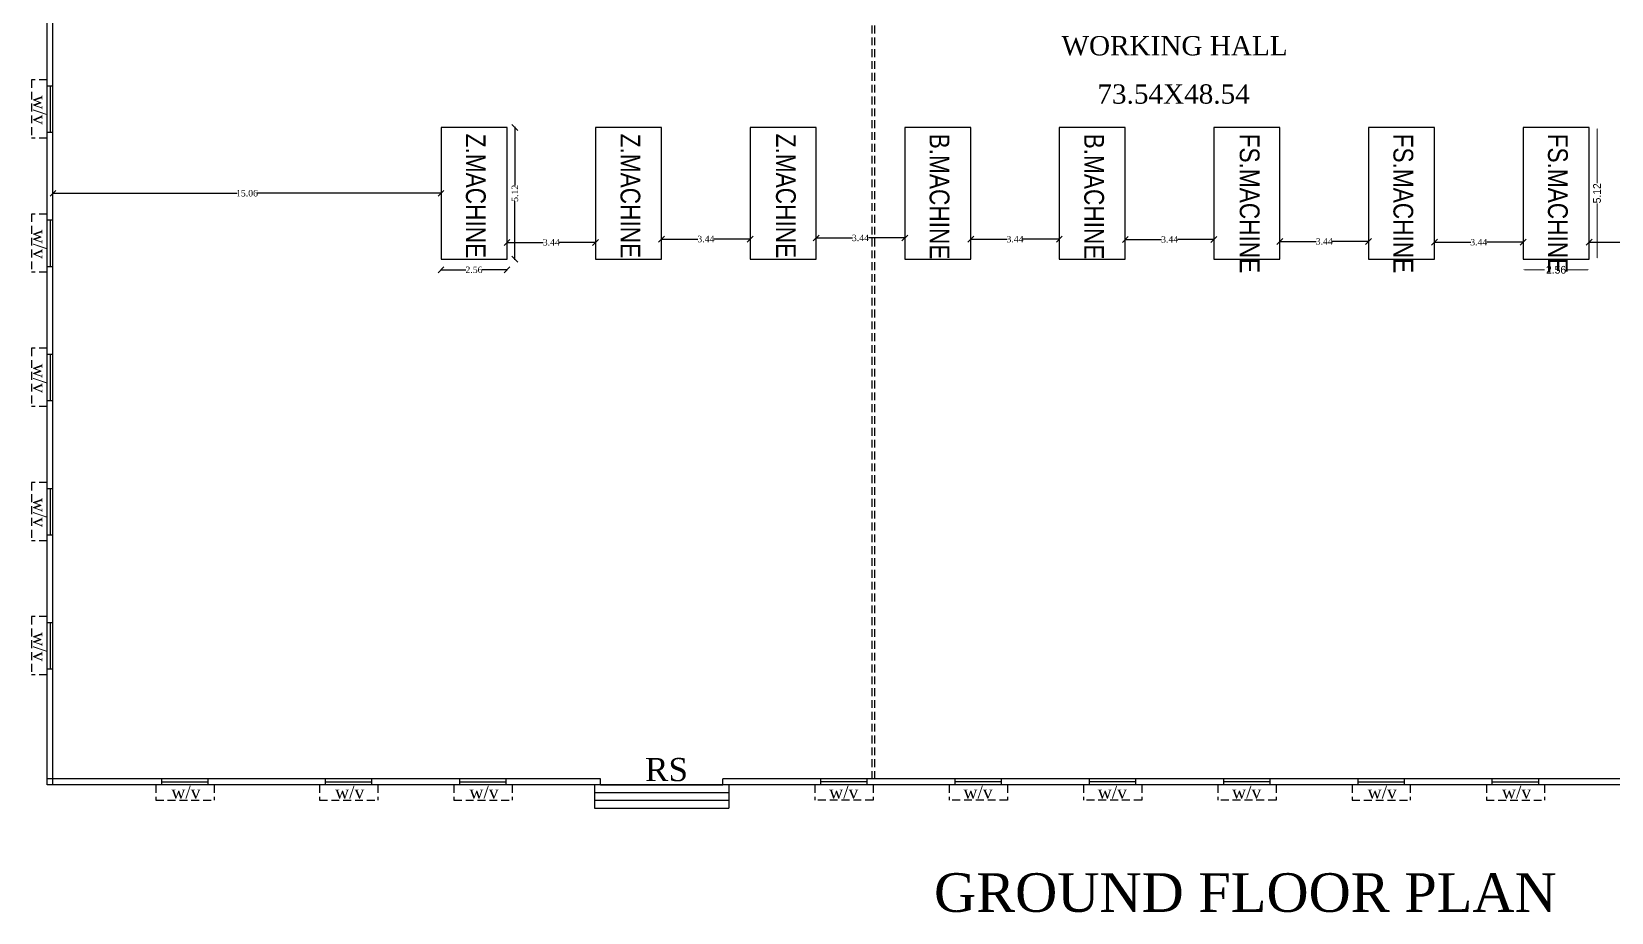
# Model space of a CAD drawing. Header units: metres. Extents: x 1422408 to 2282761, y 5574 to 80428.
# Drawn here: x 2282558.1 to 2282619.4, y 5574.3 to 5608.5 of the extents above; entities that cross this region are included whole.
import ezdxf

# ---------------------------------------------------------------- set-up
doc = ezdxf.new("R2010")
doc.units = ezdxf.units.M
doc.header["$LTSCALE"] = 3.5
doc.header["$MEASUREMENT"] = 0
doc.linetypes.add('HIDDEN', pattern=[0.375, 0.25, -0.125])
doc.layers.get('0').update_dxf_attribs({"linetype": 'CONTINUOUS'})
doc.layers.get('DEFPOINTS').update_dxf_attribs({"linetype": 'CONTINUOUS'})
doc.styles.add('ANAND', font='times.ttf')
doc.styles.add('ROOM TEXT 10.5', font='swissc.ttf')
doc.dimstyles.new('ISO-25', dxfattribs={"dimtxt": 0.3, "dimasz": 0.05, "dimexe": 0.5, "dimexo": 0, "dimgap": 0, "dimtad": 0, "dimtoh": 1, "dimdsep": 46, "dimtxsty": 'Standard', "dimcen": -0.3, "dimse1": 1, "dimse2": 1, "dimclrd": 256, "dimclrt": 256, "dimadec": 0, "dimazin": 0, "dimtfac": 1, "dimtmove": 0, "dimatfit": 3, "dimfxl": 0, "dimlwd": 5, "dimarcsym": 0})
doc.dimstyles.new('STANDARD$0', dxfattribs={"dimtxt": 0.25, "dimasz": 0.18, "dimexe": 2, "dimexo": 2, "dimgap": 0, "dimtad": 0, "dimzin": 0, "dimdsep": 46, "dimtxsty": 'ANAND', "dimblk": 'OBLIQUE', "dimcen": 0.0625, "dimdle": 0.02, "dimse1": 1, "dimse2": 1, "dimadec": 0, "dimazin": 0, "dimtfac": 1, "dimtix": 1, "dimtofl": 0, "dimtmove": 2, "dimatfit": 3, "dimldrblk": 'OBLIQUE', "dimfxl": 0, "dimtolj": 1, "dimtzin": 0, "dimarcsym": 0})

# ---------------------------------------------------------------- blocks, each defined once
blk = doc.blocks.new('_Oblique')
at = {"color": 0, "linetype": 'ByBlock', "lineweight": -2}
blk.add_line((-0.5, -0.5), (0.5, 0.5), dxfattribs=at)
blk = doc.blocks.new('*D168')
at = {"color": 0, "lineweight": -2, "ltscale": 400}
for p, q in [((2282573.945, 5599.285), (2282574.934, 5599.285)), ((2282576.547, 5599.285), (2282575.558, 5599.285))]:
    blk.add_line(p, q, dxfattribs=at)
at = {"layer": 'DEFPOINTS', "color": 0, "ltscale": 400}
for p in [(2282573.965, 5599.698), (2282576.527, 5599.698), (2282573.965, 5599.285)]:
    blk.add_point(p, dxfattribs=at)
at = {"color": 0, "lineweight": -2, "ltscale": 400, "xscale": 0.23, "yscale": 0.23, "zscale": 0.23, "rotation": 180}
blk.add_blockref('_Oblique', (2282573.965, 5599.285), dxfattribs=at)
at = {"color": 0, "lineweight": -2, "ltscale": 400, "xscale": 0.23, "yscale": 0.23, "zscale": 0.23}
blk.add_blockref('_Oblique', (2282576.527, 5599.285), dxfattribs=at)
at = {"color": 0, "ltscale": 400, "insert": (2282575.246, 5599.285), "char_height": 0.25, "attachment_point": 5, "style": 'ANAND'}
blk.add_mtext('\\A1;2.56', dxfattribs=at)
blk = doc.blocks.new('*D169')
at = {"color": 0, "lineweight": -2, "ltscale": 400}
for p, q in [((2282576.836, 5604.835), (2282576.836, 5602.563)), ((2282576.836, 5599.678), (2282576.836, 5601.95))]:
    blk.add_line(p, q, dxfattribs=at)
at = {"layer": 'DEFPOINTS', "color": 0, "ltscale": 400}
for p in [(2282576.527, 5604.815), (2282576.836, 5604.815), (2282576.527, 5599.698)]:
    blk.add_point(p, dxfattribs=at)
at = {"color": 0, "lineweight": -2, "ltscale": 400, "xscale": 0.23, "yscale": 0.23, "zscale": 0.23}
for p, rotation in [((2282576.836, 5604.815), 90), ((2282576.836, 5599.698), 270)]:
    blk.add_blockref('_Oblique', p, dxfattribs=dict(at, rotation=rotation))
at = {"color": 0, "ltscale": 400, "insert": (2282576.836, 5602.256), "char_height": 0.25, "attachment_point": 5, "rotation": 90, "style": 'ANAND'}
blk.add_mtext('\\A1;5.12', dxfattribs=at)
blk = doc.blocks.new('*D108')
at = {"lineweight": 5}
for p, q in [((2282616.015, 5599.285), (2282616.796, 5599.285)), ((2282618.477, 5599.285), (2282617.696, 5599.285))]:
    blk.add_line(p, q, dxfattribs=at)
for points in [[(2282616.015, 5599.293), (2282616.015, 5599.276), (2282615.965, 5599.285)], [(2282618.477, 5599.293), (2282618.477, 5599.276), (2282618.527, 5599.285)]]:
    blk.add_solid(points)
at = {"layer": 'DEFPOINTS', "color": 0}
for p in [(2282615.965, 5599.698), (2282618.527, 5599.698), (2282615.965, 5599.285)]:
    blk.add_point(p, dxfattribs=at)
at = {"lineweight": -2, "insert": (2282617.246, 5599.285), "char_height": 0.3, "attachment_point": 5}
blk.add_mtext('2.56', dxfattribs=at)
blk = doc.blocks.new('*D109')
at = {"lineweight": 5}
for p, q in [((2282618.836, 5604.765), (2282618.836, 5602.656)), ((2282618.836, 5599.748), (2282618.836, 5601.856))]:
    blk.add_line(p, q, dxfattribs=at)
for points in [[(2282618.827, 5604.765), (2282618.844, 5604.765), (2282618.836, 5604.815)], [(2282618.827, 5599.748), (2282618.844, 5599.748), (2282618.836, 5599.698)]]:
    blk.add_solid(points)
at = {"layer": 'DEFPOINTS', "color": 0}
for p in [(2282618.527, 5604.815), (2282618.836, 5604.815), (2282618.527, 5599.698)]:
    blk.add_point(p, dxfattribs=at)
at = {"lineweight": -2, "insert": (2282618.836, 5602.256), "char_height": 0.3, "attachment_point": 5, "rotation": 90}
blk.add_mtext('5.12', dxfattribs=at)
blk = doc.blocks.new('*D115')
at = {"color": 0, "lineweight": -2, "ltscale": 400}
for p, q in [((2282576.507, 5600.351), (2282577.937, 5600.351)), ((2282579.985, 5600.351), (2282578.555, 5600.351))]:
    blk.add_line(p, q, dxfattribs=at)
at = {"layer": 'DEFPOINTS', "color": 0, "ltscale": 400}
for p in [(2282576.527, 5600.359), (2282579.965, 5600.359), (2282579.965, 5600.351)]:
    blk.add_point(p, dxfattribs=at)
at = {"color": 0, "lineweight": -2, "ltscale": 400, "xscale": 0.23, "yscale": 0.23, "zscale": 0.23, "rotation": 180}
blk.add_blockref('_Oblique', (2282576.527, 5600.351), dxfattribs=at)
at = {"color": 0, "lineweight": -2, "ltscale": 400, "xscale": 0.23, "yscale": 0.23, "zscale": 0.23}
blk.add_blockref('_Oblique', (2282579.965, 5600.351), dxfattribs=at)
at = {"color": 0, "ltscale": 400, "insert": (2282578.246, 5600.351), "char_height": 0.25, "attachment_point": 5, "style": 'ANAND'}
blk.add_mtext('\\A1;3.44', dxfattribs=at)
blk = doc.blocks.new('*D116')
at = {"color": 0, "lineweight": -2, "ltscale": 400}
for p, q in [((2282582.507, 5600.48), (2282583.937, 5600.48)), ((2282585.985, 5600.48), (2282584.555, 5600.48))]:
    blk.add_line(p, q, dxfattribs=at)
at = {"layer": 'DEFPOINTS', "color": 0, "ltscale": 400}
for p in [(2282582.527, 5600.508), (2282585.965, 5600.508), (2282585.965, 5600.48)]:
    blk.add_point(p, dxfattribs=at)
at = {"color": 0, "lineweight": -2, "ltscale": 400, "xscale": 0.23, "yscale": 0.23, "zscale": 0.23, "rotation": 180}
blk.add_blockref('_Oblique', (2282582.527, 5600.48), dxfattribs=at)
at = {"color": 0, "lineweight": -2, "ltscale": 400, "xscale": 0.23, "yscale": 0.23, "zscale": 0.23}
blk.add_blockref('_Oblique', (2282585.965, 5600.48), dxfattribs=at)
at = {"color": 0, "ltscale": 400, "insert": (2282584.246, 5600.48), "char_height": 0.25, "attachment_point": 5, "style": 'ANAND'}
blk.add_mtext('\\A1;3.44', dxfattribs=at)
blk = doc.blocks.new('*D117')
at = {"color": 0, "lineweight": -2, "ltscale": 400}
for p, q in [((2282588.507, 5600.522), (2282589.937, 5600.522)), ((2282591.985, 5600.522), (2282590.555, 5600.522))]:
    blk.add_line(p, q, dxfattribs=at)
at = {"layer": 'DEFPOINTS', "color": 0, "ltscale": 400}
for p in [(2282588.527, 5600.48), (2282591.965, 5600.522), (2282591.965, 5600.48)]:
    blk.add_point(p, dxfattribs=at)
at = {"color": 0, "lineweight": -2, "ltscale": 400, "xscale": 0.23, "yscale": 0.23, "zscale": 0.23, "rotation": 180}
blk.add_blockref('_Oblique', (2282588.527, 5600.522), dxfattribs=at)
at = {"color": 0, "lineweight": -2, "ltscale": 400, "xscale": 0.23, "yscale": 0.23, "zscale": 0.23}
blk.add_blockref('_Oblique', (2282591.965, 5600.522), dxfattribs=at)
at = {"color": 0, "ltscale": 400, "insert": (2282590.246, 5600.522), "char_height": 0.25, "attachment_point": 5, "style": 'ANAND'}
blk.add_mtext('\\A1;3.44', dxfattribs=at)
blk = doc.blocks.new('*D118')
at = {"color": 0, "lineweight": -2, "ltscale": 400}
for p, q in [((2282594.507, 5600.475), (2282595.937, 5600.475)), ((2282597.985, 5600.475), (2282596.555, 5600.475))]:
    blk.add_line(p, q, dxfattribs=at)
at = {"layer": 'DEFPOINTS', "color": 0, "ltscale": 400}
for p in [(2282594.527, 5600.522), (2282597.965, 5600.522), (2282597.965, 5600.475)]:
    blk.add_point(p, dxfattribs=at)
at = {"color": 0, "lineweight": -2, "ltscale": 400, "xscale": 0.23, "yscale": 0.23, "zscale": 0.23, "rotation": 180}
blk.add_blockref('_Oblique', (2282594.527, 5600.475), dxfattribs=at)
at = {"color": 0, "lineweight": -2, "ltscale": 400, "xscale": 0.23, "yscale": 0.23, "zscale": 0.23}
blk.add_blockref('_Oblique', (2282597.965, 5600.475), dxfattribs=at)
at = {"color": 0, "ltscale": 400, "insert": (2282596.246, 5600.475), "char_height": 0.25, "attachment_point": 5, "style": 'ANAND'}
blk.add_mtext('\\A1;3.44', dxfattribs=at)
blk = doc.blocks.new('*D119')
at = {"color": 0, "lineweight": -2, "ltscale": 400}
for p, q in [((2282600.507, 5600.466), (2282601.937, 5600.466)), ((2282603.985, 5600.466), (2282602.555, 5600.466))]:
    blk.add_line(p, q, dxfattribs=at)
at = {"layer": 'DEFPOINTS', "color": 0, "ltscale": 400}
for p in [(2282600.527, 5600.475), (2282603.965, 5600.475), (2282603.965, 5600.466)]:
    blk.add_point(p, dxfattribs=at)
at = {"color": 0, "lineweight": -2, "ltscale": 400, "xscale": 0.23, "yscale": 0.23, "zscale": 0.23, "rotation": 180}
blk.add_blockref('_Oblique', (2282600.527, 5600.466), dxfattribs=at)
at = {"color": 0, "lineweight": -2, "ltscale": 400, "xscale": 0.23, "yscale": 0.23, "zscale": 0.23}
blk.add_blockref('_Oblique', (2282603.965, 5600.466), dxfattribs=at)
at = {"color": 0, "ltscale": 400, "insert": (2282602.246, 5600.466), "char_height": 0.25, "attachment_point": 5, "style": 'ANAND'}
blk.add_mtext('\\A1;3.44', dxfattribs=at)
blk = doc.blocks.new('*D120')
at = {"color": 0, "lineweight": -2, "ltscale": 400}
for p, q in [((2282606.507, 5600.388), (2282607.937, 5600.388)), ((2282609.985, 5600.388), (2282608.555, 5600.388))]:
    blk.add_line(p, q, dxfattribs=at)
at = {"layer": 'DEFPOINTS', "color": 0, "ltscale": 400}
for p in [(2282606.527, 5600.466), (2282609.965, 5600.466), (2282609.965, 5600.388)]:
    blk.add_point(p, dxfattribs=at)
at = {"color": 0, "lineweight": -2, "ltscale": 400, "xscale": 0.23, "yscale": 0.23, "zscale": 0.23, "rotation": 180}
blk.add_blockref('_Oblique', (2282606.527, 5600.388), dxfattribs=at)
at = {"color": 0, "lineweight": -2, "ltscale": 400, "xscale": 0.23, "yscale": 0.23, "zscale": 0.23}
blk.add_blockref('_Oblique', (2282609.965, 5600.388), dxfattribs=at)
at = {"color": 0, "ltscale": 400, "insert": (2282608.246, 5600.388), "char_height": 0.25, "attachment_point": 5, "style": 'ANAND'}
blk.add_mtext('\\A1;3.44', dxfattribs=at)
blk = doc.blocks.new('*D121')
at = {"color": 0, "lineweight": -2, "ltscale": 400}
for p, q in [((2282612.507, 5600.358), (2282613.937, 5600.358)), ((2282615.985, 5600.358), (2282614.555, 5600.358))]:
    blk.add_line(p, q, dxfattribs=at)
at = {"layer": 'DEFPOINTS', "color": 0, "ltscale": 400}
for p in [(2282612.527, 5600.388), (2282615.965, 5600.388), (2282615.965, 5600.358)]:
    blk.add_point(p, dxfattribs=at)
at = {"color": 0, "lineweight": -2, "ltscale": 400, "xscale": 0.23, "yscale": 0.23, "zscale": 0.23, "rotation": 180}
blk.add_blockref('_Oblique', (2282612.527, 5600.358), dxfattribs=at)
at = {"color": 0, "lineweight": -2, "ltscale": 400, "xscale": 0.23, "yscale": 0.23, "zscale": 0.23}
blk.add_blockref('_Oblique', (2282615.965, 5600.358), dxfattribs=at)
at = {"color": 0, "ltscale": 400, "insert": (2282614.246, 5600.358), "char_height": 0.25, "attachment_point": 5, "style": 'ANAND'}
blk.add_mtext('\\A1;3.44', dxfattribs=at)
blk = doc.blocks.new('*D122')
at = {"color": 0, "lineweight": -2, "ltscale": 400}
for p, q in [((2282618.507, 5600.358), (2282619.937, 5600.358)), ((2282621.985, 5600.358), (2282620.555, 5600.358))]:
    blk.add_line(p, q, dxfattribs=at)
at = {"layer": 'DEFPOINTS', "color": 0, "ltscale": 400}
for p in [(2282618.527, 5600.358), (2282621.965, 5600.358), (2282621.965, 5600.358)]:
    blk.add_point(p, dxfattribs=at)
at = {"color": 0, "lineweight": -2, "ltscale": 400, "xscale": 0.23, "yscale": 0.23, "zscale": 0.23, "rotation": 180}
blk.add_blockref('_Oblique', (2282618.527, 5600.358), dxfattribs=at)
at = {"color": 0, "lineweight": -2, "ltscale": 400, "xscale": 0.23, "yscale": 0.23, "zscale": 0.23}
blk.add_blockref('_Oblique', (2282621.965, 5600.358), dxfattribs=at)
at = {"color": 0, "ltscale": 400, "insert": (2282620.246, 5600.358), "char_height": 0.25, "attachment_point": 5, "style": 'ANAND'}
blk.add_mtext('\\A1;3.44', dxfattribs=at)
blk = doc.blocks.new('*D136')
at = {"color": 0, "lineweight": -2, "ltscale": 400}
for p, q in [((2282558.884, 5602.256), (2282566.048, 5602.256)), ((2282573.985, 5602.256), (2282566.822, 5602.256))]:
    blk.add_line(p, q, dxfattribs=at)
at = {"layer": 'DEFPOINTS', "color": 0, "ltscale": 400}
for p in [(2282558.904, 5602.256), (2282558.904, 5602.256), (2282573.965, 5602.256)]:
    blk.add_point(p, dxfattribs=at)
at = {"color": 0, "lineweight": -2, "ltscale": 400, "xscale": 0.23, "yscale": 0.23, "zscale": 0.23}
for p, rotation in [((2282558.904, 5602.256), 179.9999999980728), ((2282573.965, 5602.256), 359.9999999980729)]:
    blk.add_blockref('_Oblique', p, dxfattribs=dict(at, rotation=rotation))
at = {"color": 0, "ltscale": 400, "insert": (2282566.435, 5602.256), "char_height": 0.25, "attachment_point": 5, "rotation": 360, "style": 'ANAND'}
blk.add_mtext('\\A1;15.06', dxfattribs=at)

msp = doc.modelspace()

# ---------------------------------------------------------------- linework, layer by layer
at = {"ltscale": 400}
for p, q in [((2282558.67449, 5579.29094), (2282558.67449, 5641.29094)), ((2282558.90449, 5579.29094), (2282558.90449, 5608.92978)), ((2282558.67449, 5606.43093), (2282558.90449, 5606.43093)), ((2282558.78949, 5606.43093), (2282558.78949, 5604.63093)), ((2282558.67449, 5604.63093), (2282558.90449, 5604.63093)), ((2282558.67449, 5601.22093), (2282558.90449, 5601.22093)), ((2282558.78949, 5601.22093), (2282558.78949, 5599.42093)), ((2282558.67449, 5599.42093), (2282558.90449, 5599.42093)), ((2282558.67449, 5596.01093), (2282558.90449, 5596.01093)), ((2282558.78949, 5596.01093), (2282558.78949, 5594.21093)), ((2282558.67449, 5594.21093), (2282558.90449, 5594.21093)), ((2282558.67449, 5590.80093), (2282558.90449, 5590.80093)), ((2282558.78949, 5590.80093), (2282558.78949, 5589.00093)), ((2282558.67449, 5589.00093), (2282558.90449, 5589.00093)), ((2282558.67449, 5585.59093), (2282558.90449, 5585.59093)), ((2282558.78949, 5585.59093), (2282558.78949, 5583.79093)), ((2282558.67449, 5583.79093), (2282558.90449, 5583.79093)), ((2282580.15729, 5579.52094), (2282558.67449, 5579.52094)), ((2282563.12539, 5579.29094), (2282563.12539, 5579.52094)), ((2282564.92539, 5579.29094), (2282564.92539, 5579.52094)), ((2282569.48201, 5579.29094), (2282569.48201, 5579.52094)), ((2282571.28201, 5579.29094), (2282571.28201, 5579.52094)), ((2282574.6949, 5579.29094), (2282574.6949, 5579.52094)), ((2282576.4949, 5579.29094), (2282576.4949, 5579.52094)), ((2282580.15729, 5579.29094), (2282580.15729, 5579.52094)), ((2282625.58542, 5579.52094), (2282584.90729, 5579.52094)), ((2282584.90729, 5579.29094), (2282584.90729, 5579.52094)), ((2282588.70768, 5579.29094), (2282588.70768, 5579.52094)), ((2282590.50768, 5579.29094), (2282590.50768, 5579.52094)), ((2282593.92057, 5579.29094), (2282593.92057, 5579.52094)), ((2282595.72057, 5579.29094), (2282595.72057, 5579.52094)), ((2282599.13346, 5579.29094), (2282599.13346, 5579.52094)), ((2282600.93346, 5579.29094), (2282600.93346, 5579.52094)), ((2282604.34636, 5579.29094), (2282604.34636, 5579.52094)), ((2282606.14636, 5579.29094), (2282606.14636, 5579.52094)), ((2282609.55925, 5579.29094), (2282609.55925, 5579.52094)), ((2282611.35925, 5579.29094), (2282611.35925, 5579.52094)), ((2282614.77214, 5579.29094), (2282614.77214, 5579.52094)), ((2282616.57214, 5579.29094), (2282616.57214, 5579.52094)), ((2282580.15729, 5579.29094), (2282558.67449, 5579.29094)), ((2282563.12539, 5579.40594), (2282564.92539, 5579.40594)), ((2282569.48201, 5579.40594), (2282571.28201, 5579.40594)), ((2282574.6949, 5579.40594), (2282576.4949, 5579.40594)), ((2282579.92729, 5579.29094), (2282579.92729, 5578.39094)), ((2282579.92729, 5578.99094), (2282585.13729, 5578.99094)), ((2282580.15729, 5579.29094), (2282584.90729, 5579.29094)), ((2282625.58542, 5579.29094), (2282584.90729, 5579.29094)), ((2282585.13729, 5579.29094), (2282585.13729, 5578.39094)), ((2282590.50768, 5579.40594), (2282588.70768, 5579.40594)), ((2282595.72057, 5579.40594), (2282593.92057, 5579.40594)), ((2282600.93346, 5579.40594), (2282599.13346, 5579.40594)), ((2282606.14636, 5579.40594), (2282604.34636, 5579.40594)), ((2282609.55925, 5579.40594), (2282611.35925, 5579.40594)), ((2282614.77214, 5579.40594), (2282616.57214, 5579.40594)), ((2282579.92729, 5578.69094), (2282585.13729, 5578.69094)), ((2282579.92729, 5578.39094), (2282585.13729, 5578.39094))]:
    msp.add_line(p, q, dxfattribs=at)
at = {"linetype": 'HIDDEN', "ltscale": 0.35}
for p, q in [((2282590.70626, 5579.52094), (2282590.70626, 5641.06094)), ((2282590.80626, 5579.52094), (2282590.80626, 5641.06094)), ((2282558.67449, 5606.66093), (2282558.07449, 5606.66093)), ((2282558.07449, 5606.66093), (2282558.07449, 5604.40093)), ((2282558.67449, 5604.40093), (2282558.07449, 5604.40093)), ((2282558.67449, 5601.45093), (2282558.07449, 5601.45093)), ((2282558.07449, 5601.45093), (2282558.07449, 5599.19093)), ((2282558.67449, 5599.19093), (2282558.07449, 5599.19093)), ((2282558.67449, 5596.24093), (2282558.07449, 5596.24093)), ((2282558.07449, 5596.24093), (2282558.07449, 5593.98093)), ((2282558.67449, 5593.98093), (2282558.07449, 5593.98093)), ((2282558.67449, 5591.03093), (2282558.07449, 5591.03093)), ((2282558.07449, 5591.03093), (2282558.07449, 5588.77093)), ((2282558.67449, 5588.77093), (2282558.07449, 5588.77093)), ((2282558.67449, 5585.82093), (2282558.07449, 5585.82093)), ((2282558.07449, 5585.82093), (2282558.07449, 5583.56093)), ((2282558.67449, 5583.56093), (2282558.07449, 5583.56093)), ((2282562.89539, 5579.29094), (2282562.89539, 5578.69094)), ((2282565.15539, 5579.29094), (2282565.15539, 5578.69094)), ((2282569.25201, 5579.29094), (2282569.25201, 5578.69094)), ((2282571.51201, 5579.29094), (2282571.51201, 5578.69094)), ((2282574.4649, 5579.29094), (2282574.4649, 5578.69094)), ((2282576.7249, 5579.29094), (2282576.7249, 5578.69094)), ((2282588.47768, 5579.29094), (2282588.47768, 5578.69094)), ((2282590.73768, 5579.29094), (2282590.73768, 5578.69094)), ((2282593.69057, 5579.29094), (2282593.69057, 5578.69094)), ((2282595.95057, 5579.29094), (2282595.95057, 5578.69094)), ((2282598.90346, 5579.29094), (2282598.90346, 5578.69094)), ((2282601.16346, 5579.29094), (2282601.16346, 5578.69094)), ((2282604.11636, 5579.29094), (2282604.11636, 5578.69094)), ((2282606.37636, 5579.29094), (2282606.37636, 5578.69094)), ((2282609.32925, 5579.29094), (2282609.32925, 5578.69094)), ((2282611.58925, 5579.29094), (2282611.58925, 5578.69094)), ((2282614.54214, 5579.29094), (2282614.54214, 5578.69094)), ((2282616.80214, 5579.29094), (2282616.80214, 5578.69094)), ((2282562.89539, 5578.69094), (2282565.15539, 5578.69094)), ((2282569.25201, 5578.69094), (2282571.51201, 5578.69094)), ((2282574.4649, 5578.69094), (2282576.7249, 5578.69094)), ((2282590.73768, 5578.69094), (2282588.47768, 5578.69094)), ((2282595.95057, 5578.69094), (2282593.69057, 5578.69094)), ((2282601.16346, 5578.69094), (2282598.90346, 5578.69094)), ((2282606.37636, 5578.69094), (2282604.11636, 5578.69094)), ((2282609.32925, 5578.69094), (2282611.58925, 5578.69094)), ((2282614.54214, 5578.69094), (2282616.80214, 5578.69094))]:
    msp.add_line(p, q, dxfattribs=at)
at = {"ltscale": 400}
msp.add_lwpolyline([(2282558.67449, 5641.29094), (2282650.67449, 5641.29094), (2282650.67449, 5579.29094), (2282558.67449, 5579.29094)], close=True, dxfattribs=at)
at = {"lineweight": -2}
for points in [[(2282573.96546, 5599.69777), (2282576.52725, 5599.69777), (2282576.52725, 5604.81499), (2282573.96546, 5604.81499)], [(2282579.96546, 5599.69777), (2282582.52725, 5599.69777), (2282582.52725, 5604.81499), (2282579.96546, 5604.81499)], [(2282585.96546, 5599.69777), (2282588.52725, 5599.69777), (2282588.52725, 5604.81499), (2282585.96546, 5604.81499)], [(2282591.96546, 5599.69777), (2282594.52725, 5599.69777), (2282594.52725, 5604.81499), (2282591.96546, 5604.81499)], [(2282597.96546, 5599.69777), (2282600.52725, 5599.69777), (2282600.52725, 5604.81499), (2282597.96546, 5604.81499)], [(2282603.96546, 5599.69777), (2282606.52725, 5599.69777), (2282606.52725, 5604.81499), (2282603.96546, 5604.81499)], [(2282609.96546, 5599.69777), (2282612.52725, 5599.69777), (2282612.52725, 5604.81499), (2282609.96546, 5604.81499)], [(2282615.96546, 5599.69777), (2282618.52725, 5599.69777), (2282618.52725, 5604.81499), (2282615.96546, 5604.81499)]]:
    msp.add_lwpolyline(points, close=True, dxfattribs=at)

# ---------------------------------------------------------------- texts
at = {"style": 'ANAND'}
for s, height, p in [('WORKING HALL', 0.75, (2282598.04886, 5607.61136)), ('73.54X48.54', 0.75, (2282599.4418, 5605.73636)), ('w/v', 0.5, (2282563.49736, 5578.75619)), ('w/v', 0.5, (2282569.85398, 5578.75619)), ('w/v', 0.5, (2282575.06687, 5578.75619)), ('w/v', 0.5, (2282589.03044, 5578.75619)), ('w/v', 0.5, (2282594.24333, 5578.75619)), ('w/v', 0.5, (2282599.45623, 5578.75619)), ('w/v', 0.5, (2282604.66912, 5578.75619)), ('w/v', 0.5, (2282609.93122, 5578.75619)), ('w/v', 0.5, (2282615.14411, 5578.75619))]:
    msp.add_text(s, height=height, dxfattribs=at).set_placement(p)
for p in [(2282558.13974, 5606.05896), (2282558.13974, 5600.84896), (2282558.13974, 5595.63896), (2282558.13974, 5590.42896), (2282558.13974, 5585.21896)]:
    msp.add_text('w/v', height=0.5, rotation=270, dxfattribs=at).set_placement(p)
at = {"lineweight": -2, "style": 'ROOM TEXT 10.5'}
for s, p in [('Z.MACHINE', (2282574.93255, 5604.57184)), ('Z.MACHINE', (2282580.93255, 5604.57184)), ('Z.MACHINE', (2282586.96898, 5604.57184)), ('B.MACHINE', (2282592.93255, 5604.57184)), ('B.MACHINE', (2282598.93255, 5604.57184)), ('FS.MACHINE', (2282604.96898, 5604.57184)), ('FS.MACHINE', (2282610.93255, 5604.57184)), ('FS.MACHINE', (2282616.93255, 5604.57184))]:
    msp.add_text(s, height=0.767185, rotation=270, dxfattribs=at).set_placement(p)
at = {"lineweight": -2, "style": 'ANAND'}
msp.add_text('GROUND FLOOR PLAN', height=1.5, dxfattribs=at).set_placement((2282593.10205, 5574.36166))
at = {"lineweight": 53, "insert": (2282581.88718, 5580.33582), "char_height": 0.9, "width": 11.4051114, "attachment_point": 1, "style": 'ANAND'}
msp.add_mtext('RS', dxfattribs=at)

# ---------------------------------------------------------------- dimensions: what is measured, and where the dimension line sits
at = {"ltscale": 400}
dim = msp.add_linear_dim(base=(2282576.83577, 5604.81499), p1=(2282576.52725, 5599.69777), p2=(2282576.52725, 5604.81499), angle=90, dimstyle='STANDARD$0', override={"dimasz": 0.23, "dimfxl": 0.25, "dimfxlon": 1, "dimarcsym": 1}, dxfattribs=at)
dim.commit()
dim.dimension.update_dxf_attribs({"geometry": '*D169', "text_midpoint": (2282576.83577, 5602.25638)})
at = {"lineweight": -2}
dim = msp.add_linear_dim(base=(2282618.83577, 5604.81499), p1=(2282618.52725, 5599.69777), p2=(2282618.52725, 5604.81499), angle=90, dimstyle='ISO-25', dxfattribs=at)
dim.commit()
dim.dimension.update_dxf_attribs({"geometry": '*D109', "text_midpoint": (2282618.83577, 5602.25638)})
at = {"ltscale": 400}
for p1, p2, distance, override, picture, middle in [((2282573.96546, 5602.25638), (2282558.90449, 5602.25638), 0, {"dimasz": 0.23, "dimfxl": 0, "dimfxlon": 1, "dimarcsym": 1}, '*D136', (2282566.43498, 5602.25638)), ((2282576.52725, 5600.35945), (2282579.96546, 5600.35945), -0.00867, {"dimasz": 0.23, "dimfxl": 0.25, "dimfxlon": 1, "dimarcsym": 1}, '*D115', (2282578.24635, 5600.35078)), ((2282582.52725, 5600.50794), (2282585.96546, 5600.50794), -0.02774, {"dimasz": 0.23, "dimfxl": 0.25, "dimfxlon": 1, "dimarcsym": 1}, '*D116', (2282584.24635, 5600.4802)), ((2282588.52725, 5600.4802), (2282591.96546, 5600.4802), 0.04161, {"dimasz": 0.23, "dimfxl": 0.25, "dimfxlon": 1, "dimarcsym": 1}, '*D117', (2282590.24636, 5600.52181)), ((2282594.52725, 5600.52181), (2282597.96546, 5600.52181), -0.04636, {"dimasz": 0.23, "dimfxl": 0.25, "dimfxlon": 1, "dimarcsym": 1}, '*D118', (2282596.24636, 5600.47545)), ((2282600.52725, 5600.47545), (2282603.96546, 5600.47545), -0.00896, {"dimasz": 0.23, "dimfxl": 0.25, "dimfxlon": 1, "dimarcsym": 1}, '*D119', (2282602.24636, 5600.46649)), ((2282606.52725, 5600.46649), (2282609.96546, 5600.46649), -0.07803, {"dimasz": 0.23, "dimfxl": 0.25, "dimfxlon": 1, "dimarcsym": 1}, '*D120', (2282608.24636, 5600.38846)), ((2282612.52725, 5600.38846), (2282615.96546, 5600.38846), -0.03001, {"dimasz": 0.23, "dimfxl": 0.25, "dimfxlon": 1, "dimarcsym": 1}, '*D121', (2282614.24636, 5600.35845)), ((2282618.52725, 5600.35845), (2282621.96546, 5600.35845), -0.00014, {"dimasz": 0.23, "dimfxl": 0.25, "dimfxlon": 1, "dimarcsym": 1}, '*D122', (2282620.24636, 5600.35831))]:
    dim = msp.add_aligned_dim(p1=p1, p2=p2, distance=distance, dimstyle='STANDARD$0', override=override, dxfattribs=at)
    dim.commit()
    dim.dimension.update_dxf_attribs({"geometry": picture, "text_midpoint": middle})
dim = msp.add_linear_dim(base=(2282573.96546, 5599.28469), p1=(2282576.52725, 5599.69777), p2=(2282573.96546, 5599.69777), dimstyle='STANDARD$0', override={"dimasz": 0.23, "dimfxl": 0.25, "dimfxlon": 1, "dimarcsym": 1}, dxfattribs=at)
dim.commit()
dim.dimension.update_dxf_attribs({"geometry": '*D168', "text_midpoint": (2282575.24635, 5599.28469)})
at = {"lineweight": -2}
dim = msp.add_linear_dim(base=(2282615.96546, 5599.28469), p1=(2282618.52725, 5599.69777), p2=(2282615.96546, 5599.69777), dimstyle='ISO-25', dxfattribs=at)
dim.commit()
dim.dimension.update_dxf_attribs({"geometry": '*D108', "text_midpoint": (2282617.24636, 5599.28469)})

doc.saveas('drawing.dxf')
